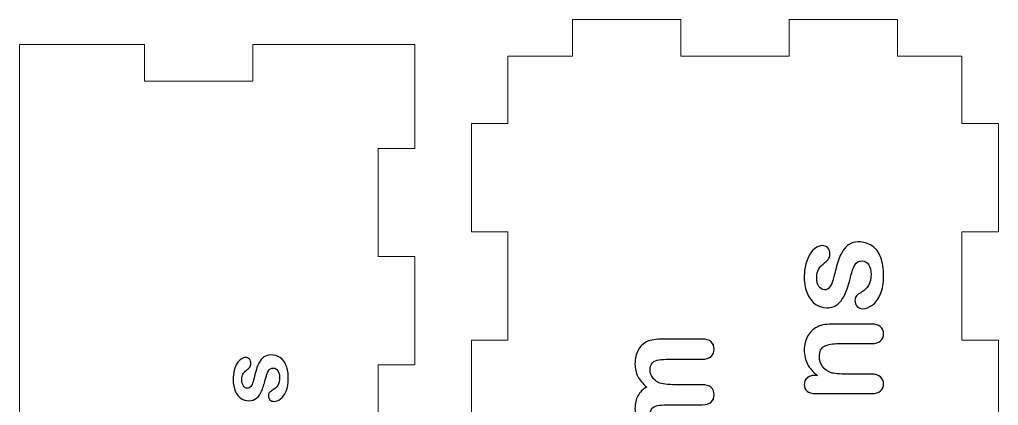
# Model space of a CAD drawing. Header units: inches. Extents: x -11.2 to 11.8, y -8.6 to 8.5.
# Drawn here: x -2.314 to 1.029, y 7.089 to 8.407 of the extents above; entities that cross this region are included whole.
import ezdxf

# ---------------------------------------------------------------- set-up
doc = ezdxf.new("R2010")
doc.units = ezdxf.units.IN
doc.header["$MEASUREMENT"] = 0
doc.layers.add('Tiny token holder', color=7, linetype='Continuous')

msp = doc.modelspace()

# ---------------------------------------------------------------- linework, layer by layer
at = {"layer": 'Tiny token holder', "color": 240, "lineweight": 9}
for points, knots in [([(-0.4259, 5.2321), (-0.4259, 5.2321), (-0.4259, 5.1071), (-0.4259, 5.1071), (-0.4259, 5.1071), (-0.4259, 5.1071), (-0.0559, 5.1071), (-0.0559, 5.1071), (-0.0559, 5.1071), (-0.0559, 5.1071), (-0.0559, 5.2321), (-0.0559, 5.2321), (-0.0559, 5.2321), (-0.0559, 5.2321), (0.3141, 5.2321), (0.3141, 5.2321), (0.3141, 5.2321), (0.3141, 5.2321), (0.3141, 5.1071), (0.3141, 5.1071), (0.3141, 5.1071), (0.3141, 5.1071), (0.6841, 5.1071), (0.6841, 5.1071), (0.6841, 5.1071), (0.6841, 5.1071), (0.6841, 5.2321), (0.6841, 5.2321), (0.6841, 5.2321), (0.6841, 5.2321), (0.9041, 5.2321), (0.9041, 5.2321), (0.9041, 5.2321), (0.9041, 5.2321), (0.9041, 5.4621), (0.9041, 5.4621), (0.9041, 5.4621), (0.9041, 5.4621), (1.0291, 5.4621), (1.0291, 5.4621), (1.0291, 5.4621), (1.0291, 5.4621), (1.0291, 5.8321), (1.0291, 5.8321), (1.0291, 5.8321), (1.0291, 5.8321), (0.9041, 5.8321), (0.9041, 5.8321), (0.9041, 5.8321), (0.9041, 5.8321), (0.9041, 6.2021), (0.9041, 6.2021), (0.9041, 6.2021), (0.9041, 6.2021), (1.0291, 6.2021), (1.0291, 6.2021), (1.0291, 6.2021), (1.0291, 6.2021), (1.0291, 6.5721), (1.0291, 6.5721), (1.0291, 6.5721), (1.0291, 6.5721), (0.9041, 6.5721), (0.9041, 6.5721), (0.9041, 6.5721), (0.9041, 6.5721), (0.9041, 6.9421), (0.9041, 6.9421), (0.9041, 6.9421), (0.9041, 6.9421), (1.0291, 6.9421), (1.0291, 6.9421), (1.0291, 6.9421), (1.0291, 6.9421), (1.0291, 7.3121), (1.0291, 7.3121), (1.0291, 7.3121), (1.0291, 7.3121), (0.9041, 7.3121), (0.9041, 7.3121), (0.9041, 7.3121), (0.9041, 7.3121), (0.9041, 7.6821), (0.9041, 7.6821), (0.9041, 7.6821), (0.9041, 7.6821), (1.0291, 7.6821), (1.0291, 7.6821), (1.0291, 7.6821), (1.0291, 7.6821), (1.0291, 8.0521), (1.0291, 8.0521), (1.0291, 8.0521), (1.0291, 8.0521), (0.9041, 8.0521), (0.9041, 8.0521), (0.9041, 8.0521), (0.9041, 8.0521), (0.9041, 8.2821), (0.9041, 8.2821), (0.9041, 8.2821), (0.9041, 8.2821), (0.6841, 8.2821), (0.6841, 8.2821), (0.6841, 8.2821), (0.6841, 8.2821), (0.6841, 8.4071), (0.6841, 8.4071), (0.6841, 8.4071), (0.6841, 8.4071), (0.3141, 8.4071), (0.3141, 8.4071), (0.3141, 8.4071), (0.3141, 8.4071), (0.3141, 8.2821), (0.3141, 8.2821), (0.3141, 8.2821), (0.3141, 8.2821), (-0.0559, 8.2821), (-0.0559, 8.2821), (-0.0559, 8.2821), (-0.0559, 8.2821), (-0.0559, 8.4071), (-0.0559, 8.4071), (-0.0559, 8.4071), (-0.0559, 8.4071), (-0.4259, 8.4071), (-0.4259, 8.4071), (-0.4259, 8.4071), (-0.4259, 8.4071), (-0.4259, 8.2821), (-0.4259, 8.2821), (-0.4259, 8.2821), (-0.4259, 8.2821), (-0.6459, 8.2821), (-0.6459, 8.2821), (-0.6459, 8.2821), (-0.6459, 8.2821), (-0.6459, 8.0521), (-0.6459, 8.0521), (-0.6459, 8.0521), (-0.6459, 8.0521), (-0.7709, 8.0521), (-0.7709, 8.0521), (-0.7709, 8.0521), (-0.7709, 8.0521), (-0.7709, 7.6821), (-0.7709, 7.6821), (-0.7709, 7.6821), (-0.7709, 7.6821), (-0.6459, 7.6821), (-0.6459, 7.6821), (-0.6459, 7.6821), (-0.6459, 7.6821), (-0.6459, 7.3121), (-0.6459, 7.3121), (-0.6459, 7.3121), (-0.6459, 7.3121), (-0.7709, 7.3121), (-0.7709, 7.3121), (-0.7709, 7.3121), (-0.7709, 7.3121), (-0.7709, 6.9421), (-0.7709, 6.9421), (-0.7709, 6.9421), (-0.7709, 6.9421), (-0.6459, 6.9421), (-0.6459, 6.9421), (-0.6459, 6.9421), (-0.6459, 6.9421), (-0.6459, 6.5721), (-0.6459, 6.5721), (-0.6459, 6.5721), (-0.6459, 6.5721), (-0.7709, 6.5721), (-0.7709, 6.5721), (-0.7709, 6.5721), (-0.7709, 6.5721), (-0.7709, 6.2021), (-0.7709, 6.2021), (-0.7709, 6.2021), (-0.7709, 6.2021), (-0.6459, 6.2021), (-0.6459, 6.2021), (-0.6459, 6.2021), (-0.6459, 6.2021), (-0.6459, 5.8321), (-0.6459, 5.8321), (-0.6459, 5.8321), (-0.6459, 5.8321), (-0.7709, 5.8321), (-0.7709, 5.8321), (-0.7709, 5.8321), (-0.7709, 5.8321), (-0.7709, 5.4621), (-0.7709, 5.4621), (-0.7709, 5.4621), (-0.7709, 5.4621), (-0.6459, 5.4621), (-0.6459, 5.4621), (-0.6459, 5.4621), (-0.6459, 5.4621), (-0.6459, 5.2321), (-0.6459, 5.2321), (-0.6459, 5.2321), (-0.6459, 5.2321), (-0.4259, 5.2321), (-0.4259, 5.2321)], [0, 0, 0, 0, 0.018868, 0.018868, 0.018868, 0.018868, 0.037736, 0.037736, 0.037736, 0.037736, 0.056604, 0.056604, 0.056604, 0.056604, 0.075472, 0.075472, 0.075472, 0.075472, 0.09434, 0.09434, 0.09434, 0.09434, 0.113208, 0.113208, 0.113208, 0.113208, 0.132075, 0.132075, 0.132075, 0.132075, 0.150943, 0.150943, 0.150943, 0.150943, 0.169811, 0.169811, 0.169811, 0.169811, 0.188679, 0.188679, 0.188679, 0.188679, 0.207547, 0.207547, 0.207547, 0.207547, 0.226415, 0.226415, 0.226415, 0.226415, 0.245283, 0.245283, 0.245283, 0.245283, 0.264151, 0.264151, 0.264151, 0.264151, 0.283019, 0.283019, 0.283019, 0.283019, 0.301887, 0.301887, 0.301887, 0.301887, 0.320755, 0.320755, 0.320755, 0.320755, 0.339623, 0.339623, 0.339623, 0.339623, 0.358491, 0.358491, 0.358491, 0.358491, 0.377358, 0.377358, 0.377358, 0.377358, 0.396226, 0.396226, 0.396226, 0.396226, 0.415094, 0.415094, 0.415094, 0.415094, 0.433962, 0.433962, 0.433962, 0.433962, 0.45283, 0.45283, 0.45283, 0.45283, 0.471698, 0.471698, 0.471698, 0.471698, 0.490566, 0.490566, 0.490566, 0.490566, 0.509434, 0.509434, 0.509434, 0.509434, 0.528302, 0.528302, 0.528302, 0.528302, 0.54717, 0.54717, 0.54717, 0.54717, 0.566038, 0.566038, 0.566038, 0.566038, 0.584906, 0.584906, 0.584906, 0.584906, 0.603774, 0.603774, 0.603774, 0.603774, 0.622642, 0.622642, 0.622642, 0.622642, 0.641509, 0.641509, 0.641509, 0.641509, 0.660377, 0.660377, 0.660377, 0.660377, 0.679245, 0.679245, 0.679245, 0.679245, 0.698113, 0.698113, 0.698113, 0.698113, 0.716981, 0.716981, 0.716981, 0.716981, 0.735849, 0.735849, 0.735849, 0.735849, 0.754717, 0.754717, 0.754717, 0.754717, 0.773585, 0.773585, 0.773585, 0.773585, 0.792453, 0.792453, 0.792453, 0.792453, 0.811321, 0.811321, 0.811321, 0.811321, 0.830189, 0.830189, 0.830189, 0.830189, 0.849057, 0.849057, 0.849057, 0.849057, 0.867925, 0.867925, 0.867925, 0.867925, 0.886792, 0.886792, 0.886792, 0.886792, 0.90566, 0.90566, 0.90566, 0.90566, 0.924528, 0.924528, 0.924528, 0.924528, 0.943396, 0.943396, 0.943396, 0.943396, 0.962264, 0.962264, 0.962264, 0.962264, 1, 1, 1, 1]), ([(-1.0889, 5.3771), (-1.0889, 5.3771), (-1.0889, 5.7471), (-1.0889, 5.7471), (-1.0889, 5.7471), (-1.0889, 5.7471), (-0.9639, 5.7471), (-0.9639, 5.7471), (-0.9639, 5.7471), (-0.9639, 5.7471), (-0.9639, 6.1171), (-0.9639, 6.1171), (-0.9639, 6.1171), (-0.9639, 6.1171), (-1.0889, 6.1171), (-1.0889, 6.1171), (-1.0889, 6.1171), (-1.0889, 6.1171), (-1.0889, 6.4871), (-1.0889, 6.4871), (-1.0889, 6.4871), (-1.0889, 6.4871), (-0.9639, 6.4871), (-0.9639, 6.4871), (-0.9639, 6.4871), (-0.9639, 6.4871), (-0.9639, 6.8571), (-0.9639, 6.8571), (-0.9639, 6.8571), (-0.9639, 6.8571), (-1.0889, 6.8571), (-1.0889, 6.8571), (-1.0889, 6.8571), (-1.0889, 6.8571), (-1.0889, 7.2271), (-1.0889, 7.2271), (-1.0889, 7.2271), (-1.0889, 7.2271), (-0.9639, 7.2271), (-0.9639, 7.2271), (-0.9639, 7.2271), (-0.9639, 7.2271), (-0.9639, 7.5971), (-0.9639, 7.5971), (-0.9639, 7.5971), (-0.9639, 7.5971), (-1.0889, 7.5971), (-1.0889, 7.5971), (-1.0889, 7.5971), (-1.0889, 7.5971), (-1.0889, 7.9671), (-1.0889, 7.9671), (-1.0889, 7.9671), (-1.0889, 7.9671), (-0.9639, 7.9671), (-0.9639, 7.9671), (-0.9639, 7.9671), (-0.9639, 7.9671), (-0.9639, 8.1971), (-0.9639, 8.1971), (-0.9639, 8.1971), (-0.9639, 8.1971), (-0.9639, 8.3221), (-0.9639, 8.3221), (-0.9639, 8.3221), (-0.9639, 8.3221), (-1.0889, 8.3221), (-1.0889, 8.3221), (-1.0889, 8.3221), (-1.0889, 8.3221), (-1.5169, 8.3221), (-1.5169, 8.3221), (-1.5169, 8.3221), (-1.5169, 8.3221), (-1.5169, 8.1971), (-1.5169, 8.1971), (-1.5169, 8.1971), (-1.5169, 8.1971), (-1.8869, 8.1971), (-1.8869, 8.1971), (-1.8869, 8.1971), (-1.8869, 8.1971), (-1.8869, 8.3221), (-1.8869, 8.3221), (-1.8869, 8.3221), (-1.8869, 8.3221), (-2.3139, 8.3221), (-2.3139, 8.3221), (-2.3139, 8.3221), (-2.3139, 8.3221), (-2.3139, 8.1971), (-2.3139, 8.1971), (-2.3139, 8.1971), (-2.3139, 8.1971), (-2.3139, 5.1471), (-2.3139, 5.1471), (-2.3139, 5.1471), (-2.3139, 5.1471), (-2.3139, 5.0221), (-2.3139, 5.0221), (-2.3139, 5.0221), (-2.3139, 5.0221), (-1.8869, 5.0221), (-1.8869, 5.0221), (-1.8869, 5.0221), (-1.8869, 5.0221), (-1.8869, 5.1471), (-1.8869, 5.1471), (-1.8869, 5.1471), (-1.8869, 5.1471), (-1.5169, 5.1471), (-1.5169, 5.1471), (-1.5169, 5.1471), (-1.5169, 5.1471), (-1.5169, 5.0221), (-1.5169, 5.0221), (-1.5169, 5.0221), (-1.5169, 5.0221), (-1.0889, 5.0221), (-1.0889, 5.0221), (-1.0889, 5.0221), (-1.0889, 5.0221), (-0.9639, 5.0221), (-0.9639, 5.0221), (-0.9639, 5.0221), (-0.9639, 5.0221), (-0.9639, 5.1471), (-0.9639, 5.1471), (-0.9639, 5.1471), (-0.9639, 5.1471), (-0.9639, 5.3771), (-0.9639, 5.3771), (-0.9639, 5.3771), (-0.9639, 5.3771), (-1.0889, 5.3771), (-1.0889, 5.3771)], [0, 0, 0, 0, 0.028571, 0.028571, 0.028571, 0.028571, 0.057143, 0.057143, 0.057143, 0.057143, 0.085714, 0.085714, 0.085714, 0.085714, 0.114286, 0.114286, 0.114286, 0.114286, 0.142857, 0.142857, 0.142857, 0.142857, 0.171429, 0.171429, 0.171429, 0.171429, 0.2, 0.2, 0.2, 0.2, 0.228571, 0.228571, 0.228571, 0.228571, 0.257143, 0.257143, 0.257143, 0.257143, 0.285714, 0.285714, 0.285714, 0.285714, 0.314286, 0.314286, 0.314286, 0.314286, 0.342857, 0.342857, 0.342857, 0.342857, 0.371429, 0.371429, 0.371429, 0.371429, 0.4, 0.4, 0.4, 0.4, 0.428571, 0.428571, 0.428571, 0.428571, 0.457143, 0.457143, 0.457143, 0.457143, 0.485714, 0.485714, 0.485714, 0.485714, 0.514286, 0.514286, 0.514286, 0.514286, 0.542857, 0.542857, 0.542857, 0.542857, 0.571429, 0.571429, 0.571429, 0.571429, 0.6, 0.6, 0.6, 0.6, 0.628571, 0.628571, 0.628571, 0.628571, 0.657143, 0.657143, 0.657143, 0.657143, 0.685714, 0.685714, 0.685714, 0.685714, 0.714286, 0.714286, 0.714286, 0.714286, 0.742857, 0.742857, 0.742857, 0.742857, 0.771429, 0.771429, 0.771429, 0.771429, 0.8, 0.8, 0.8, 0.8, 0.828571, 0.828571, 0.828571, 0.828571, 0.857143, 0.857143, 0.857143, 0.857143, 0.885714, 0.885714, 0.885714, 0.885714, 0.914286, 0.914286, 0.914286, 0.914286, 0.942857, 0.942857, 0.942857, 0.942857, 1, 1, 1, 1])]:
    msp.add_open_spline(points, degree=3, knots=knots, dxfattribs=at)
at = {"layer": 'Tiny token holder', "color": 250}
for points, knots in [([(0.55, 7.6477), (0.5683, 7.6477), (0.5841, 7.6432), (0.5972, 7.6343), (0.5972, 7.6343), (0.6102, 7.6254), (0.6202, 7.6121), (0.6269, 7.5946), (0.6269, 7.5946), (0.6337, 7.5771), (0.637, 7.5559), (0.637, 7.5308), (0.637, 7.5308), (0.637, 7.5069), (0.6333, 7.4864), (0.626, 7.4693), (0.626, 7.4693), (0.6187, 7.4522), (0.6096, 7.4396), (0.5986, 7.4315), (0.5986, 7.4315), (0.5877, 7.4234), (0.5767, 7.4193), (0.5656, 7.4193), (0.5656, 7.4193), (0.5582, 7.4193), (0.552, 7.4219), (0.5468, 7.4271), (0.5468, 7.4271), (0.5416, 7.4323), (0.539, 7.4389), (0.539, 7.4469), (0.539, 7.4469), (0.539, 7.4539), (0.5407, 7.4592), (0.5442, 7.463), (0.5442, 7.463), (0.5476, 7.4667), (0.5523, 7.4703), (0.5586, 7.4737), (0.5586, 7.4737), (0.5705, 7.4805), (0.5793, 7.4887), (0.5852, 7.4982), (0.5852, 7.4982), (0.5911, 7.5077), (0.594, 7.5207), (0.594, 7.5371), (0.594, 7.5371), (0.594, 7.5505), (0.591, 7.5614), (0.5851, 7.5699), (0.5851, 7.5699), (0.5792, 7.5785), (0.5723, 7.5827), (0.5647, 7.5827), (0.5647, 7.5827), (0.5529, 7.5827), (0.5444, 7.5783), (0.539, 7.5695), (0.539, 7.5695), (0.5337, 7.5605), (0.5285, 7.546), (0.5236, 7.5256), (0.5236, 7.5256), (0.5179, 7.5027), (0.5119, 7.484), (0.5057, 7.4696), (0.5057, 7.4696), (0.4994, 7.4553), (0.4911, 7.4438), (0.4808, 7.4351), (0.4808, 7.4351), (0.4706, 7.4265), (0.458, 7.4222), (0.443, 7.4222), (0.443, 7.4222), (0.4296, 7.4222), (0.417, 7.4262), (0.4051, 7.4341), (0.4051, 7.4341), (0.3932, 7.4421), (0.3837, 7.4539), (0.3767, 7.4695), (0.3767, 7.4695), (0.3696, 7.485), (0.366, 7.5037), (0.366, 7.5257), (0.366, 7.5257), (0.366, 7.543), (0.3677, 7.5585), (0.3713, 7.5721), (0.3713, 7.5721), (0.3749, 7.5859), (0.3797, 7.5974), (0.3857, 7.6065), (0.3857, 7.6065), (0.3918, 7.6158), (0.3985, 7.6228), (0.4058, 7.6275), (0.4058, 7.6275), (0.4132, 7.6324), (0.4203, 7.6348), (0.4273, 7.6348), (0.4273, 7.6348), (0.4349, 7.6348), (0.4412, 7.6322), (0.4461, 7.627), (0.4461, 7.627), (0.451, 7.622), (0.4534, 7.6146), (0.4534, 7.6052), (0.4534, 7.6052), (0.4534, 7.5984), (0.4515, 7.5925), (0.4476, 7.5877), (0.4476, 7.5877), (0.4437, 7.583), (0.4378, 7.5775), (0.43, 7.5712), (0.43, 7.5712), (0.4235, 7.5662), (0.4182, 7.5603), (0.4143, 7.5535), (0.4143, 7.5535), (0.4104, 7.5466), (0.4085, 7.5374), (0.4085, 7.5256), (0.4085, 7.5256), (0.4085, 7.5136), (0.4111, 7.5036), (0.4162, 7.4956), (0.4162, 7.4956), (0.4213, 7.4877), (0.4277, 7.4837), (0.4354, 7.4837), (0.4354, 7.4837), (0.4424, 7.4837), (0.4482, 7.4866), (0.4526, 7.4925), (0.4526, 7.4925), (0.4571, 7.4984), (0.4608, 7.5062), (0.4637, 7.5161), (0.4637, 7.5161), (0.4667, 7.526), (0.4702, 7.5397), (0.4745, 7.5571), (0.4745, 7.5571), (0.4795, 7.5778), (0.4856, 7.5947), (0.4926, 7.6078), (0.4926, 7.6078), (0.4996, 7.6209), (0.5078, 7.6308), (0.5174, 7.6375), (0.5174, 7.6375), (0.5269, 7.6443), (0.5377, 7.6477), (0.55, 7.6477)], [0, 0, 0, 0, 0.02439, 0.02439, 0.02439, 0.02439, 0.04878, 0.04878, 0.04878, 0.04878, 0.073171, 0.073171, 0.073171, 0.073171, 0.097561, 0.097561, 0.097561, 0.097561, 0.121951, 0.121951, 0.121951, 0.121951, 0.146341, 0.146341, 0.146341, 0.146341, 0.170732, 0.170732, 0.170732, 0.170732, 0.195122, 0.195122, 0.195122, 0.195122, 0.219512, 0.219512, 0.219512, 0.219512, 0.243902, 0.243902, 0.243902, 0.243902, 0.268293, 0.268293, 0.268293, 0.268293, 0.292683, 0.292683, 0.292683, 0.292683, 0.317073, 0.317073, 0.317073, 0.317073, 0.341463, 0.341463, 0.341463, 0.341463, 0.365854, 0.365854, 0.365854, 0.365854, 0.390244, 0.390244, 0.390244, 0.390244, 0.414634, 0.414634, 0.414634, 0.414634, 0.439024, 0.439024, 0.439024, 0.439024, 0.463415, 0.463415, 0.463415, 0.463415, 0.487805, 0.487805, 0.487805, 0.487805, 0.512195, 0.512195, 0.512195, 0.512195, 0.536585, 0.536585, 0.536585, 0.536585, 0.560976, 0.560976, 0.560976, 0.560976, 0.585366, 0.585366, 0.585366, 0.585366, 0.609756, 0.609756, 0.609756, 0.609756, 0.634146, 0.634146, 0.634146, 0.634146, 0.658537, 0.658537, 0.658537, 0.658537, 0.682927, 0.682927, 0.682927, 0.682927, 0.707317, 0.707317, 0.707317, 0.707317, 0.731707, 0.731707, 0.731707, 0.731707, 0.756098, 0.756098, 0.756098, 0.756098, 0.780488, 0.780488, 0.780488, 0.780488, 0.804878, 0.804878, 0.804878, 0.804878, 0.829268, 0.829268, 0.829268, 0.829268, 0.853659, 0.853659, 0.853659, 0.853659, 0.878049, 0.878049, 0.878049, 0.878049, 0.902439, 0.902439, 0.902439, 0.902439, 0.926829, 0.926829, 0.926829, 0.926829, 0.95122, 0.95122, 0.95122, 0.95122, 1, 1, 1, 1]), ([(0.4028, 7.1915), (0.4028, 7.1915), (0.4109, 7.1915), (0.4109, 7.1915), (0.4109, 7.1915), (0.3954, 7.2033), (0.3841, 7.2161), (0.3768, 7.23), (0.3768, 7.23), (0.3696, 7.244), (0.366, 7.26), (0.366, 7.278), (0.366, 7.278), (0.366, 7.2956), (0.3698, 7.3113), (0.3775, 7.3252), (0.3775, 7.3252), (0.3851, 7.339), (0.3959, 7.3494), (0.4099, 7.3562), (0.4099, 7.3562), (0.4181, 7.3606), (0.4268, 7.3635), (0.4363, 7.3648), (0.4363, 7.3648), (0.4457, 7.366), (0.4578, 7.3667), (0.4724, 7.3667), (0.4724, 7.3667), (0.4724, 7.3667), (0.5965, 7.3667), (0.5965, 7.3667), (0.5965, 7.3667), (0.6098, 7.3667), (0.6199, 7.3636), (0.6267, 7.3575), (0.6267, 7.3575), (0.6336, 7.3515), (0.637, 7.3435), (0.637, 7.3337), (0.637, 7.3337), (0.637, 7.3238), (0.6335, 7.3157), (0.6265, 7.3095), (0.6265, 7.3095), (0.6195, 7.3033), (0.6095, 7.3002), (0.5965, 7.3002), (0.5965, 7.3002), (0.5965, 7.3002), (0.4853, 7.3002), (0.4853, 7.3002), (0.4853, 7.3002), (0.4634, 7.3002), (0.4466, 7.2971), (0.4349, 7.291), (0.4349, 7.291), (0.4233, 7.285), (0.4175, 7.2728), (0.4175, 7.2545), (0.4175, 7.2545), (0.4175, 7.2427), (0.421, 7.2319), (0.4281, 7.222), (0.4281, 7.222), (0.4352, 7.2123), (0.4449, 7.2051), (0.4573, 7.2006), (0.4573, 7.2006), (0.4672, 7.1974), (0.4857, 7.1957), (0.513, 7.1957), (0.513, 7.1957), (0.513, 7.1957), (0.5965, 7.1957), (0.5965, 7.1957), (0.5965, 7.1957), (0.61, 7.1957), (0.6201, 7.1925), (0.6268, 7.1863), (0.6268, 7.1863), (0.6336, 7.18), (0.637, 7.172), (0.637, 7.1621), (0.637, 7.1621), (0.637, 7.1525), (0.6335, 7.1446), (0.6265, 7.1385), (0.6265, 7.1385), (0.6195, 7.1323), (0.6095, 7.1292), (0.5965, 7.1292), (0.5965, 7.1292), (0.5965, 7.1292), (0.4038, 7.1292), (0.4038, 7.1292), (0.4038, 7.1292), (0.3912, 7.1292), (0.3817, 7.132), (0.3754, 7.1375), (0.3754, 7.1375), (0.3692, 7.143), (0.366, 7.1505), (0.366, 7.1601), (0.366, 7.1601), (0.366, 7.166), (0.3674, 7.1713), (0.3702, 7.176), (0.3702, 7.176), (0.3729, 7.1807), (0.3771, 7.1845), (0.3826, 7.1873), (0.3826, 7.1873), (0.3882, 7.1901), (0.3949, 7.1915), (0.4028, 7.1915)], [0, 0, 0, 0, 0.033333, 0.033333, 0.033333, 0.033333, 0.066667, 0.066667, 0.066667, 0.066667, 0.1, 0.1, 0.1, 0.1, 0.133333, 0.133333, 0.133333, 0.133333, 0.166667, 0.166667, 0.166667, 0.166667, 0.2, 0.2, 0.2, 0.2, 0.233333, 0.233333, 0.233333, 0.233333, 0.266667, 0.266667, 0.266667, 0.266667, 0.3, 0.3, 0.3, 0.3, 0.333333, 0.333333, 0.333333, 0.333333, 0.366667, 0.366667, 0.366667, 0.366667, 0.4, 0.4, 0.4, 0.4, 0.433333, 0.433333, 0.433333, 0.433333, 0.466667, 0.466667, 0.466667, 0.466667, 0.5, 0.5, 0.5, 0.5, 0.533333, 0.533333, 0.533333, 0.533333, 0.566667, 0.566667, 0.566667, 0.566667, 0.6, 0.6, 0.6, 0.6, 0.633333, 0.633333, 0.633333, 0.633333, 0.666667, 0.666667, 0.666667, 0.666667, 0.7, 0.7, 0.7, 0.7, 0.733333, 0.733333, 0.733333, 0.733333, 0.766667, 0.766667, 0.766667, 0.766667, 0.8, 0.8, 0.8, 0.8, 0.833333, 0.833333, 0.833333, 0.833333, 0.866667, 0.866667, 0.866667, 0.866667, 0.9, 0.9, 0.9, 0.9, 0.933333, 0.933333, 0.933333, 0.933333, 1, 1, 1, 1]), ([(-0.0723, 7.1595), (-0.0723, 7.1595), (0.0163, 7.1595), (0.0163, 7.1595), (0.0163, 7.1595), (0.0303, 7.1595), (0.0408, 7.1563), (0.0478, 7.15), (0.0478, 7.15), (0.0548, 7.1437), (0.0583, 7.1352), (0.0583, 7.1249), (0.0583, 7.1249), (0.0583, 7.1148), (0.0548, 7.1067), (0.0478, 7.1004), (0.0478, 7.1004), (0.0408, 7.0942), (0.0303, 7.091), (0.0163, 7.091), (0.0163, 7.091), (0.0163, 7.091), (-0.0898, 7.091), (-0.0898, 7.091), (-0.0898, 7.091), (-0.1067, 7.091), (-0.1197, 7.0904), (-0.1289, 7.0892), (-0.1289, 7.0892), (-0.1382, 7.0882), (-0.1458, 7.0851), (-0.1518, 7.08), (-0.1518, 7.08), (-0.1577, 7.0749), (-0.1607, 7.067), (-0.1607, 7.056), (-0.1607, 7.056), (-0.1607, 7.0342), (-0.1532, 7.0198), (-0.1382, 7.0129), (-0.1382, 7.0129), (-0.1233, 7.006), (-0.1018, 7.0025), (-0.0738, 7.0025), (-0.0738, 7.0025), (-0.0738, 7.0025), (0.0163, 7.0025), (0.0163, 7.0025), (0.0163, 7.0025), (0.0302, 7.0025), (0.0407, 6.9993), (0.0477, 6.9931), (0.0477, 6.9931), (0.0548, 6.9868), (0.0583, 6.9786), (0.0583, 6.9684), (0.0583, 6.9684), (0.0583, 6.9583), (0.0548, 6.9501), (0.0477, 6.9437), (0.0477, 6.9437), (0.0407, 6.9372), (0.0302, 6.934), (0.0163, 6.934), (0.0163, 6.934), (0.0163, 6.934), (-0.1743, 6.934), (-0.1743, 6.934), (-0.1743, 6.934), (-0.1868, 6.934), (-0.1964, 6.9369), (-0.2029, 6.9427), (-0.2029, 6.9427), (-0.2094, 6.9484), (-0.2127, 6.956), (-0.2127, 6.9654), (-0.2127, 6.9654), (-0.2127, 6.9746), (-0.2096, 6.9822), (-0.2035, 6.9882), (-0.2035, 6.9882), (-0.1974, 6.9943), (-0.189, 6.9974), (-0.1783, 6.9974), (-0.1783, 6.9974), (-0.1783, 6.9974), (-0.1719, 6.9974), (-0.1719, 6.9974), (-0.1719, 6.9974), (-0.1858, 7.0089), (-0.1959, 7.0213), (-0.2024, 7.0345), (-0.2024, 7.0345), (-0.2089, 7.0477), (-0.2122, 7.0623), (-0.2122, 7.0784), (-0.2122, 7.0784), (-0.2122, 7.0952), (-0.2088, 7.1096), (-0.2022, 7.1217), (-0.2022, 7.1217), (-0.1955, 7.1337), (-0.1854, 7.1437), (-0.1719, 7.1514), (-0.1719, 7.1514), (-0.1856, 7.1627), (-0.1957, 7.1747), (-0.2023, 7.1876), (-0.2023, 7.1876), (-0.2088, 7.2004), (-0.2122, 7.2147), (-0.2122, 7.2303), (-0.2122, 7.2303), (-0.2122, 7.2486), (-0.2086, 7.2642), (-0.2014, 7.2774), (-0.2014, 7.2774), (-0.1943, 7.2906), (-0.184, 7.3005), (-0.1707, 7.307), (-0.1707, 7.307), (-0.1587, 7.3127), (-0.1397, 7.3155), (-0.1138, 7.3155), (-0.1138, 7.3155), (-0.1138, 7.3155), (0.0163, 7.3155), (0.0163, 7.3155), (0.0163, 7.3155), (0.0303, 7.3155), (0.0408, 7.3123), (0.0478, 7.306), (0.0478, 7.306), (0.0548, 7.2997), (0.0583, 7.2912), (0.0583, 7.2809), (0.0583, 7.2809), (0.0583, 7.2708), (0.0548, 7.2626), (0.0477, 7.2562), (0.0477, 7.2562), (0.0407, 7.2497), (0.0302, 7.2465), (0.0163, 7.2465), (0.0163, 7.2465), (0.0163, 7.2465), (-0.0958, 7.2465), (-0.0958, 7.2465), (-0.0958, 7.2465), (-0.1101, 7.2465), (-0.1215, 7.2459), (-0.1302, 7.2447), (-0.1302, 7.2447), (-0.1388, 7.2434), (-0.146, 7.2402), (-0.1519, 7.2347), (-0.1519, 7.2347), (-0.1578, 7.2294), (-0.1607, 7.2212), (-0.1607, 7.2103), (-0.1607, 7.2103), (-0.1607, 7.2015), (-0.1581, 7.1932), (-0.1528, 7.1852), (-0.1528, 7.1852), (-0.1477, 7.1774), (-0.1407, 7.1712), (-0.1318, 7.1668), (-0.1318, 7.1668), (-0.1206, 7.1619), (-0.1008, 7.1595), (-0.0723, 7.1595)], [0, 0, 0, 0, 0.022727, 0.022727, 0.022727, 0.022727, 0.045455, 0.045455, 0.045455, 0.045455, 0.068182, 0.068182, 0.068182, 0.068182, 0.090909, 0.090909, 0.090909, 0.090909, 0.113636, 0.113636, 0.113636, 0.113636, 0.136364, 0.136364, 0.136364, 0.136364, 0.159091, 0.159091, 0.159091, 0.159091, 0.181818, 0.181818, 0.181818, 0.181818, 0.204545, 0.204545, 0.204545, 0.204545, 0.227273, 0.227273, 0.227273, 0.227273, 0.25, 0.25, 0.25, 0.25, 0.272727, 0.272727, 0.272727, 0.272727, 0.295455, 0.295455, 0.295455, 0.295455, 0.318182, 0.318182, 0.318182, 0.318182, 0.340909, 0.340909, 0.340909, 0.340909, 0.363636, 0.363636, 0.363636, 0.363636, 0.386364, 0.386364, 0.386364, 0.386364, 0.409091, 0.409091, 0.409091, 0.409091, 0.431818, 0.431818, 0.431818, 0.431818, 0.454545, 0.454545, 0.454545, 0.454545, 0.477273, 0.477273, 0.477273, 0.477273, 0.5, 0.5, 0.5, 0.5, 0.522727, 0.522727, 0.522727, 0.522727, 0.545455, 0.545455, 0.545455, 0.545455, 0.568182, 0.568182, 0.568182, 0.568182, 0.590909, 0.590909, 0.590909, 0.590909, 0.613636, 0.613636, 0.613636, 0.613636, 0.636364, 0.636364, 0.636364, 0.636364, 0.659091, 0.659091, 0.659091, 0.659091, 0.681818, 0.681818, 0.681818, 0.681818, 0.704545, 0.704545, 0.704545, 0.704545, 0.727273, 0.727273, 0.727273, 0.727273, 0.75, 0.75, 0.75, 0.75, 0.772727, 0.772727, 0.772727, 0.772727, 0.795455, 0.795455, 0.795455, 0.795455, 0.818182, 0.818182, 0.818182, 0.818182, 0.840909, 0.840909, 0.840909, 0.840909, 0.863636, 0.863636, 0.863636, 0.863636, 0.886364, 0.886364, 0.886364, 0.886364, 0.909091, 0.909091, 0.909091, 0.909091, 0.931818, 0.931818, 0.931818, 0.931818, 0.954545, 0.954545, 0.954545, 0.954545, 1, 1, 1, 1]), ([(-1.4566, 7.2613), (-1.4438, 7.2613), (-1.4329, 7.2582), (-1.4238, 7.252), (-1.4238, 7.252), (-1.4147, 7.2458), (-1.4078, 7.2366), (-1.4031, 7.2244), (-1.4031, 7.2244), (-1.3984, 7.2122), (-1.3961, 7.1974), (-1.3961, 7.18), (-1.3961, 7.18), (-1.3961, 7.1634), (-1.3986, 7.1491), (-1.4037, 7.1372), (-1.4037, 7.1372), (-1.4088, 7.1253), (-1.4151, 7.1166), (-1.4228, 7.1109), (-1.4228, 7.1109), (-1.4304, 7.1053), (-1.438, 7.1024), (-1.4457, 7.1024), (-1.4457, 7.1024), (-1.4508, 7.1024), (-1.4552, 7.1042), (-1.4588, 7.1079), (-1.4588, 7.1079), (-1.4624, 7.1115), (-1.4642, 7.1161), (-1.4642, 7.1216), (-1.4642, 7.1216), (-1.4642, 7.1265), (-1.463, 7.1302), (-1.4606, 7.1328), (-1.4606, 7.1328), (-1.4582, 7.1354), (-1.4549, 7.1379), (-1.4506, 7.1403), (-1.4506, 7.1403), (-1.4423, 7.145), (-1.4362, 7.1507), (-1.4321, 7.1573), (-1.4321, 7.1573), (-1.428, 7.1639), (-1.426, 7.173), (-1.426, 7.1844), (-1.426, 7.1844), (-1.426, 7.1937), (-1.4281, 7.2013), (-1.4322, 7.2072), (-1.4322, 7.2072), (-1.4363, 7.2131), (-1.441, 7.2161), (-1.4464, 7.2161), (-1.4464, 7.2161), (-1.4545, 7.2161), (-1.4604, 7.213), (-1.4642, 7.2069), (-1.4642, 7.2069), (-1.4679, 7.2007), (-1.4715, 7.1905), (-1.4749, 7.1764), (-1.4749, 7.1764), (-1.4789, 7.1605), (-1.4831, 7.1475), (-1.4874, 7.1374), (-1.4874, 7.1374), (-1.4917, 7.1275), (-1.4975, 7.1195), (-1.5047, 7.1135), (-1.5047, 7.1135), (-1.5118, 7.1075), (-1.5206, 7.1045), (-1.531, 7.1045), (-1.531, 7.1045), (-1.5403, 7.1045), (-1.5491, 7.1073), (-1.5574, 7.1128), (-1.5574, 7.1128), (-1.5656, 7.1183), (-1.5722, 7.1265), (-1.5771, 7.1373), (-1.5771, 7.1373), (-1.582, 7.1481), (-1.5845, 7.1612), (-1.5845, 7.1765), (-1.5845, 7.1765), (-1.5845, 7.1885), (-1.5833, 7.1992), (-1.5808, 7.2087), (-1.5808, 7.2087), (-1.5783, 7.2183), (-1.575, 7.2263), (-1.5708, 7.2327), (-1.5708, 7.2327), (-1.5666, 7.2391), (-1.5619, 7.244), (-1.5568, 7.2473), (-1.5568, 7.2473), (-1.5517, 7.2506), (-1.5468, 7.2523), (-1.5419, 7.2523), (-1.5419, 7.2523), (-1.5366, 7.2523), (-1.5322, 7.2505), (-1.5288, 7.2469), (-1.5288, 7.2469), (-1.5254, 7.2434), (-1.5237, 7.2383), (-1.5237, 7.2317), (-1.5237, 7.2317), (-1.5237, 7.227), (-1.5251, 7.2229), (-1.5278, 7.2196), (-1.5278, 7.2196), (-1.5305, 7.2163), (-1.5346, 7.2124), (-1.54, 7.2081), (-1.54, 7.2081), (-1.5445, 7.2046), (-1.5482, 7.2005), (-1.5509, 7.1958), (-1.5509, 7.1958), (-1.5536, 7.191), (-1.555, 7.1846), (-1.555, 7.1764), (-1.555, 7.1764), (-1.555, 7.1681), (-1.5532, 7.1611), (-1.5496, 7.1555), (-1.5496, 7.1555), (-1.5461, 7.15), (-1.5416, 7.1472), (-1.5363, 7.1472), (-1.5363, 7.1472), (-1.5314, 7.1472), (-1.5274, 7.1493), (-1.5243, 7.1533), (-1.5243, 7.1533), (-1.5212, 7.1574), (-1.5186, 7.1629), (-1.5166, 7.1698), (-1.5166, 7.1698), (-1.5145, 7.1767), (-1.512, 7.1862), (-1.5091, 7.1983), (-1.5091, 7.1983), (-1.5056, 7.2127), (-1.5014, 7.2244), (-1.4965, 7.2335), (-1.4965, 7.2335), (-1.4916, 7.2426), (-1.4859, 7.2495), (-1.4792, 7.2542), (-1.4792, 7.2542), (-1.4726, 7.2589), (-1.4651, 7.2613), (-1.4566, 7.2613)], [0, 0, 0, 0, 0.02439, 0.02439, 0.02439, 0.02439, 0.04878, 0.04878, 0.04878, 0.04878, 0.073171, 0.073171, 0.073171, 0.073171, 0.097561, 0.097561, 0.097561, 0.097561, 0.121951, 0.121951, 0.121951, 0.121951, 0.146341, 0.146341, 0.146341, 0.146341, 0.170732, 0.170732, 0.170732, 0.170732, 0.195122, 0.195122, 0.195122, 0.195122, 0.219512, 0.219512, 0.219512, 0.219512, 0.243902, 0.243902, 0.243902, 0.243902, 0.268293, 0.268293, 0.268293, 0.268293, 0.292683, 0.292683, 0.292683, 0.292683, 0.317073, 0.317073, 0.317073, 0.317073, 0.341463, 0.341463, 0.341463, 0.341463, 0.365854, 0.365854, 0.365854, 0.365854, 0.390244, 0.390244, 0.390244, 0.390244, 0.414634, 0.414634, 0.414634, 0.414634, 0.439024, 0.439024, 0.439024, 0.439024, 0.463415, 0.463415, 0.463415, 0.463415, 0.487805, 0.487805, 0.487805, 0.487805, 0.512195, 0.512195, 0.512195, 0.512195, 0.536585, 0.536585, 0.536585, 0.536585, 0.560976, 0.560976, 0.560976, 0.560976, 0.585366, 0.585366, 0.585366, 0.585366, 0.609756, 0.609756, 0.609756, 0.609756, 0.634146, 0.634146, 0.634146, 0.634146, 0.658537, 0.658537, 0.658537, 0.658537, 0.682927, 0.682927, 0.682927, 0.682927, 0.707317, 0.707317, 0.707317, 0.707317, 0.731707, 0.731707, 0.731707, 0.731707, 0.756098, 0.756098, 0.756098, 0.756098, 0.780488, 0.780488, 0.780488, 0.780488, 0.804878, 0.804878, 0.804878, 0.804878, 0.829268, 0.829268, 0.829268, 0.829268, 0.853659, 0.853659, 0.853659, 0.853659, 0.878049, 0.878049, 0.878049, 0.878049, 0.902439, 0.902439, 0.902439, 0.902439, 0.926829, 0.926829, 0.926829, 0.926829, 0.95122, 0.95122, 0.95122, 0.95122, 1, 1, 1, 1])]:
    msp.add_open_spline(points, degree=3, knots=knots, dxfattribs=at)

doc.saveas('drawing.dxf')
